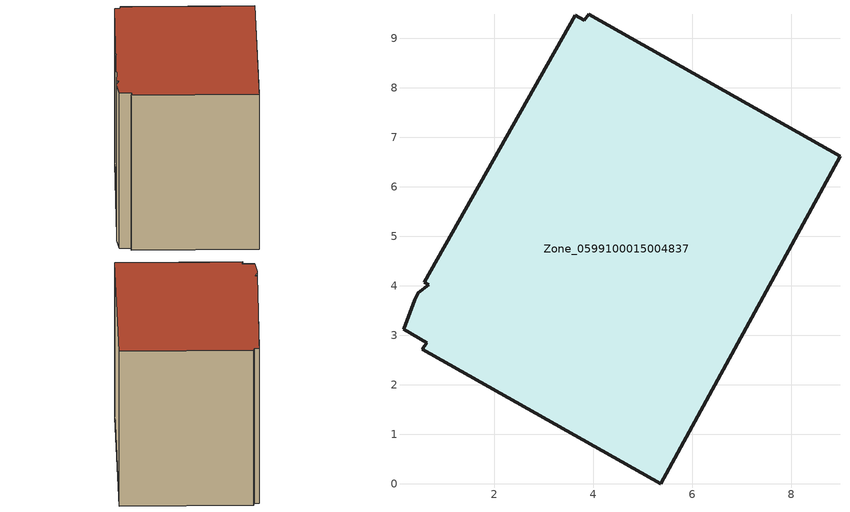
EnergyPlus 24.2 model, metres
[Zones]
Zone_0599100015004837
 floor ground (C_G): 0.68,4.02 0.59,4.07 3.64,9.47 3.82,9.36 3.91,9.49 8.99,6.62 5.36,0 0.55,2.72 0.64,2.85 0.17,3.12 0.39,3.72 0.47,3.86 z0.81
 wall outside (C_F): 3.82,9.36 3.64,9.47 0.59,4.07 0.68,4.02 0.47,3.86 0.39,3.72 0.17,3.12 0.64,2.85 0.55,2.72 5.36,0 8.99,6.62 3.91,9.49 3.82,9.36 z0.81:8.6
 roof outside (C_R): 0.39,3.72 0.17,3.12 0.64,2.85 0.55,2.72 5.36,0 8.99,6.62 3.91,9.49 3.82,9.36 3.64,9.47 0.59,4.07 0.68,4.02 0.47,3.86 z8.6
[BUILDING]
Pand.0599100015004837: North Axis=0; Terrain=City; Loads Convergence Tolerance Value=0.04; Temperature Convergence Tolerance Value=0.4; Solar Distribution=FullExterior; Maximum Number of Warmup Days=25; Minimum Number of Warmup Days=1
[Site:Location]
Rotterdam.The.Hague.AP_ZH_NLD Design_Conditions: Latitude=51.96; Longitude=4.45; Time Zone=1; Elevation=-4.5
[SITE:GROUNDTEMPERATURE:BUILDINGSURFACE]
18, 18, 18, 18, 18, 18, 18, 18, 18, 18, 18, 18
[MATERIAL] Thermal Absorptance=0.9; Solar Absorptance=0.7; Visible Absorptance=0.7
Name | Roughness | Thickness | Conductivity | Density | Specific Heat
G.TC.1946-1964 | MediumSmooth | 0.15 | 1 | 540 | 1210
F.TC.1946-1964 | Rough | 0.3 | 0.857143 | 1920 | 840
R.TC.1946-1964 | MediumRough | 0.2 | 0.235294 | 1500 | 1000
[CONSTRUCTION]
C_G: G.TC.1946-1964
C_F: F.TC.1946-1964
C_R: R.TC.1946-1964
[ZONE]
Zone_0599100015004837: Type=1; Multiplier=1; Ceiling Height=Autocalculate; Volume=Autocalculate; Floor Area=autocalculate; Part of Total Floor Area=Yes
[ZONEINFILTRATION:DESIGNFLOWRATE]
Infil_Zone_0599100015004837: Zone or ZoneList or Space or SpaceList=Zone_0599100015004837; Schedule=AlwaysOn; Design Flow Rate Calculation Method=Flow/Area; Flow Rate per Floor Area=0.003; Constant Term Coefficient=1; Temperature Term Coefficient=0; Velocity Term Coefficient=0; Velocity Squared Term Coefficient=0
[HVACTEMPLATE:ZONE:IDEALLOADSAIRSYSTEM]
Zone_0599100015004837: Maximum Heating Supply Air Temperature=50; Minimum Cooling Supply Air Temperature=13; Maximum Heating Supply Air Humidity Ratio=0.0156; Minimum Cooling Supply Air Humidity Ratio=0.0077; Heating Limit=NoLimit; Cooling Limit=NoLimit; Dehumidification Control Type=ConstantSensibleHeatRatio; Cooling Sensible Heat Ratio=0.7; Dehumidification Setpoint=60; Humidification Control Type=None; Humidification Setpoint=30; Outdoor Air Method=None; Outdoor Air Flow Rate per Person=0.00944; Outdoor Air Flow Rate per Zone Floor Area=0; Outdoor Air Flow Rate per Zone=0; Demand Controlled Ventilation Type=None; Outdoor Air Economizer Type=NoEconomizer; Heat Recovery Type=None; Sensible Heat Recovery Effectiveness=0.7; Latent Heat Recovery Effectiveness=0.65
[ZONECONTROL:THERMOSTAT]
ThermostatControl_Zone_0599100015004837: Zone or ZoneList=Zone_0599100015004837; Control Type Schedule=DualSetpointControlType; Control 1=Thermostat_Zone_0599100015004837; Temperature Difference Between Cutout And Setpoint=0
[THERMOSTATSETPOINT:DUALSETPOINT]
Thermostat_Zone_0599100015004837: Heating Setpoint Temperature Schedule=HeatingSetpoint_Zone_0599100015004837; Cooling Setpoint Temperature Schedule=CoolingSetpoint_Zone_0599100015004837
[SCHEDULE:COMPACT]
HeatingSetpoint_Zone_0599100015004837: Through: 12/31, For: AllDays, Until: 24:00, 21
CoolingSetpoint_Zone_0599100015004837: Through: 12/31, For: AllDays, Until: 24:00, 24
DualSetpointControlType: Through: 12/31, For: AllDays, Until: 24:00, 4
AlwaysOn: Through: 12/31, For: AllDays, Until: 24:00, 1
